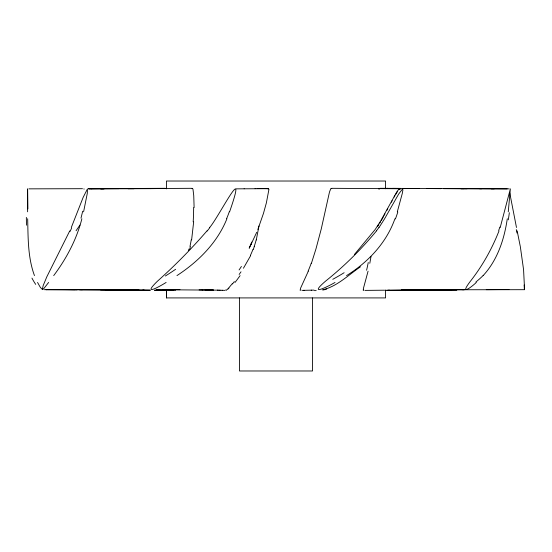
<?xml version="1.0" encoding="UTF-8"?>
<svg xmlns="http://www.w3.org/2000/svg" width="552" height="552" viewBox="0 0 552 552"><rect width="100%" height="100%" fill="white"/><g stroke="black" fill="none" stroke-linecap="round" stroke-linejoin="round"><path stroke-width="0.83" d="M166.414 297.914L166.414 290.248L166.414 297.914L385.586 297.914L385.586 290.179M225.747 289.834L226.21 290.345L227.983 288.772M174.929 289.531L175.012 290.414L175.515 289.621M193.662 221.856L191.606 239.968M508.261 211.809L510.365 188.86L500.216 227.5M258.95 225.968L256.287 239.968M507.281 218.764C504.293 239.306 497.476 260.109 483.138 275.6M371.034 256.494L369.799 263.311M83.593 211.809L87.292 193.379L87.485 188.86L83.152 197.374L71.305 227.5M190.33 246.599L189.633 249.656M378.865 189.143L379.134 188.322L379.403 188.991M368.067 271.177L363.437 288.344L363.23 290.352L363.789 290.055M81.875 218.764C76.624 239.471 66.447 258.571 53.703 275.6M397.309 211.809L402.304 193.379L402.891 190.04L402.622 188.86L398.682 194.035L384.427 219.061L379.045 227.5M229.597 211.809C248.745 156.713 218.702 217.329 209.65 227.5M254.299 246.599L253.202 249.656M311.425 263.311L315.979 248.855L321.264 228.921L329.454 192.158L330.779 188.66L331.303 188.308L331.78 188.756M251.836 242.024L249.187 248.227L256.728 232.295M499.008 230.895C491.839 249.228 482.096 266.443 469.89 281.899C459.74 295.465 470.601 287.875 476.314 282.445M394.921 218.764C386.4 242.928 368.06 262.276 346.552 275.6M257.86 229.453L263.456 213.438L266.368 202.915L268.934 189.37L268.465 188.667L258.943 188.494M42.932 289.517C40.379 288.799 39.061 284.708 37.529 282.445M226.913 218.764C217.267 242.783 198.32 261.634 176.95 275.6M308.32 271.177L300.578 288.178L300.143 290.29L301.088 290.055M69.745 230.895L46.823 276.793L43.125 285.708L42.325 289.662L43.932 288.448L48.631 282.445M250.67 255.583L243.439 268.231M250.498 245.412L251.588 243.266M386.959 210.291L387.759 208.822M391.354 202.204L392.155 200.735M381.418 220.4L383.398 216.791M384.185 215.349L384.979 213.9M192.034 188.66L192.427 188.308L192.869 188.991A4.83 3.126 89.8 0 1 193.007 189.453L193.745 195.67L194.118 207.621M394.156 197.057L394.949 195.739M395.743 194.414L397.337 191.772M377.616 226.52L378.893 224.498M379.748 223.146L380.597 221.794M241.01 271.825L239.14 274.482M83.8 188.977L84.228 189.039M466.937 289.517L465.922 289.558M232.268 283.673L228.79 287.882M376.505 230.895C361.298 249.373 344.241 266.216 325.542 281.161C307.823 296.458 327.157 286.985 335.029 282.445M206.979 230.895C191.565 248.697 175.074 265.498 157.486 281.161C141.947 296.258 158.486 287.199 166.124 282.445M354.446 254.465L375.167 229.515L380.721 220.841L396.867 191.785L399.055 189.005L400.214 188.777M255.079 188.715L255.535 188.391M257.06 188.542L257.95 188.556M360.456 266.795C348.436 274.958 336.789 286.757 322.271 289.91M268.044 188.881L268.603 188.694M399.586 188.943L400.021 188.743L331.862 188.315M326.687 288.986L323.81 289.869M399.234 188.881L399.979 188.818M302.165 290.373L304.242 290.324M314.012 290.11L311.245 290.173M303.579 290.338L311.5 290.166M424.702 289.89L401.518 290.041L415.787 289.883M427.317 290.041L445.147 289.883M165.635 188.48L150.434 188.66M443.856 289.676L456.649 289.517M167.008 188.46L191.641 188.315M364.934 290.393L384.634 290.2M386.628 290.179L389.27 290.152M411.192 289.959L420.286 289.869M433.279 289.986L427.331 290.041L444.305 289.786M430.187 289.786L388.622 290.159M412.73 290.159L422.949 290.076M386.662 290.4L413.469 290.152M91.411 188.812L118.887 188.66M91.466 188.812L88.637 188.832M100.588 188.743L104.514 188.722M150.468 188.66L128.036 188.743M236.042 188.853L244.177 188.805M430.312 289.676L451.439 289.524M401.532 290.041L411.226 289.966M421.452 290.083L451.067 289.869M486.284 289.676L508.972 289.517M88.561 188.667L165.352 188.315M149.116 188.508L166.193 188.418M450.811 289.752L463.507 289.69M439.151 289.966L456.966 289.89L424.819 289.89M82.469 188.694L28.904 188.853M88.637 188.853L103.721 188.805M100.719 188.812L134.026 188.729M244.129 188.805L268.465 188.667M430.029 289.786L524.4 289.69L524.138 284.991M461.851 289.697L463.742 289.69M44.36 289.69L46.554 289.69M464.915 289.69L462.976 289.69M314.495 290.614L316.192 290.614M494.226 188.812L443.47 188.667M111.442 289.89L82.034 289.786M116.907 289.869L138.897 290.041L79.578 289.814M380.19 188.315L387.704 188.342M387.069 188.342L509.22 188.853M460.837 188.667L463.846 188.68M479.591 188.736L481.648 188.743M491.183 188.805L507.171 188.853M460.934 188.729L467.054 188.743M156.271 289.697L217.805 290.152M46.458 289.69L82.096 289.786M46.037 289.69L77.087 289.8M403.277 188.411L419.044 188.508M392.624 188.363L400.69 188.398M100.554 289.89L144.134 290.083M111.311 289.89L117.017 289.91M106.067 289.91L138.925 290.041L111.621 289.883M426.558 188.556L440.951 188.66M199.086 289.89L202.48 289.91M58.243 289.517L82.006 289.676M131.597 290.062L134.509 290.083M133.053 290.076L149.971 290.221M56.78 289.524L74.796 289.676M154.408 290.262L166.221 290.366M162.454 289.517L179.987 289.676M208.132 289.959L213.251 290.041L205.185 289.883M142.782 290.076L150.454 290.152M122.93 289.986L128.692 290.041M154.801 290.193L158.507 290.235M158.182 290.228L173.97 290.4M122.489 289.883L128.078 289.959M399.193 188.722L399.717 188.729M202.184 289.869L213.3 290.041M222.484 290.297L219.917 290.214M217.536 290.138L219.089 290.186M399.593 188.818L400.048 188.825M218.854 290.179L220.124 290.221M222.145 290.283L224.995 290.38M323.431 289.8L323.831 289.841M399.648 188.839L399.931 189.453M34.465 275.6C27.772 257.487 28.131 237.788 27.676 218.764M509.744 192.917L516.479 227.5M517.162 230.895L520.281 246.427M520.384 247.006L523.572 269.686L524.393 285.957M27.862 208.897L27.614 188.867L27.621 211.809M524.4 289.676L524.4 286.336M385.586 188.756L385.586 181.022L166.414 181.022L166.414 188.881M312.529 297.914L312.529 370.978L239.471 370.978L239.471 297.914M35.714 284.39A195.822 97.932 -51.2 0 1 31.954 278.098M26.461 225.202A105.253 8.853 -88.5 0 1 26.351 217.378M71.615 228.066A87.678 41.455 -84.6 0 1 70.021 231.481M79.95 225.071A195.822 9.984 -57.1 0 1 76.059 230.736M82.655 211.237A105.253 60.616 -88.2 0 1 80.985 218.095M188.894 249.083A76.48 38.661 -86.5 0 1 188.536 250.553M191.24 239.803A98.29 56.421 -88.5 0 1 189.978 246.385M193.635 207.628A145.811 95.51 -90 0 1 193.186 221.78M209.815 227.638A87.678 81.192 -77.3 0 1 207.131 231.04M175.639 269.286A195.822 113.229 -48.4 0 1 165.352 276.007M229.301 211.699A105.253 101.713 -84.2 0 1 226.63 218.633M228.935 288.068A38.833 32.52 -77.6 0 1 228.121 288.958M234.338 281.575A136.737 84.38 -63.9 0 1 232.475 283.969M240.092 275.614A162.529 99.112 -63.7 0 1 234.986 282.493M241.424 266.443A141.208 103.217 -67.2 0 1 239.071 269.962M252.899 249.532A76.48 71.953 -81 0 1 250.387 255.438M256.169 239.941A98.29 94.937 -85.2 0 1 254.189 246.558M378.948 227.424A87.678 82.938 75.1 0 1 376.423 230.819M344.131 272.709A195.822 163.495 -10 0 1 332.787 279.305M397.806 212.002A105.253 95.22 86.5 0 1 395.391 218.985M311.218 263.235A144.921 143.12 62.9 0 1 308.133 271.094M499.87 227.044A87.678 45.878 84.4 0 1 498.691 230.439M483.097 275.558A195.822 137.255 40.5 0 1 475.893 282.01M509.337 212.713A105.253 44.174 88.4 0 1 508.295 219.82M368.246 262.49A144.921 96.593 84.5 0 1 366.583 270.252M516.996 233.013A87.678 12.648 85.2 0 1 516.286 229.577M385.468 290.097L385.413 290.055"/></g></svg>
